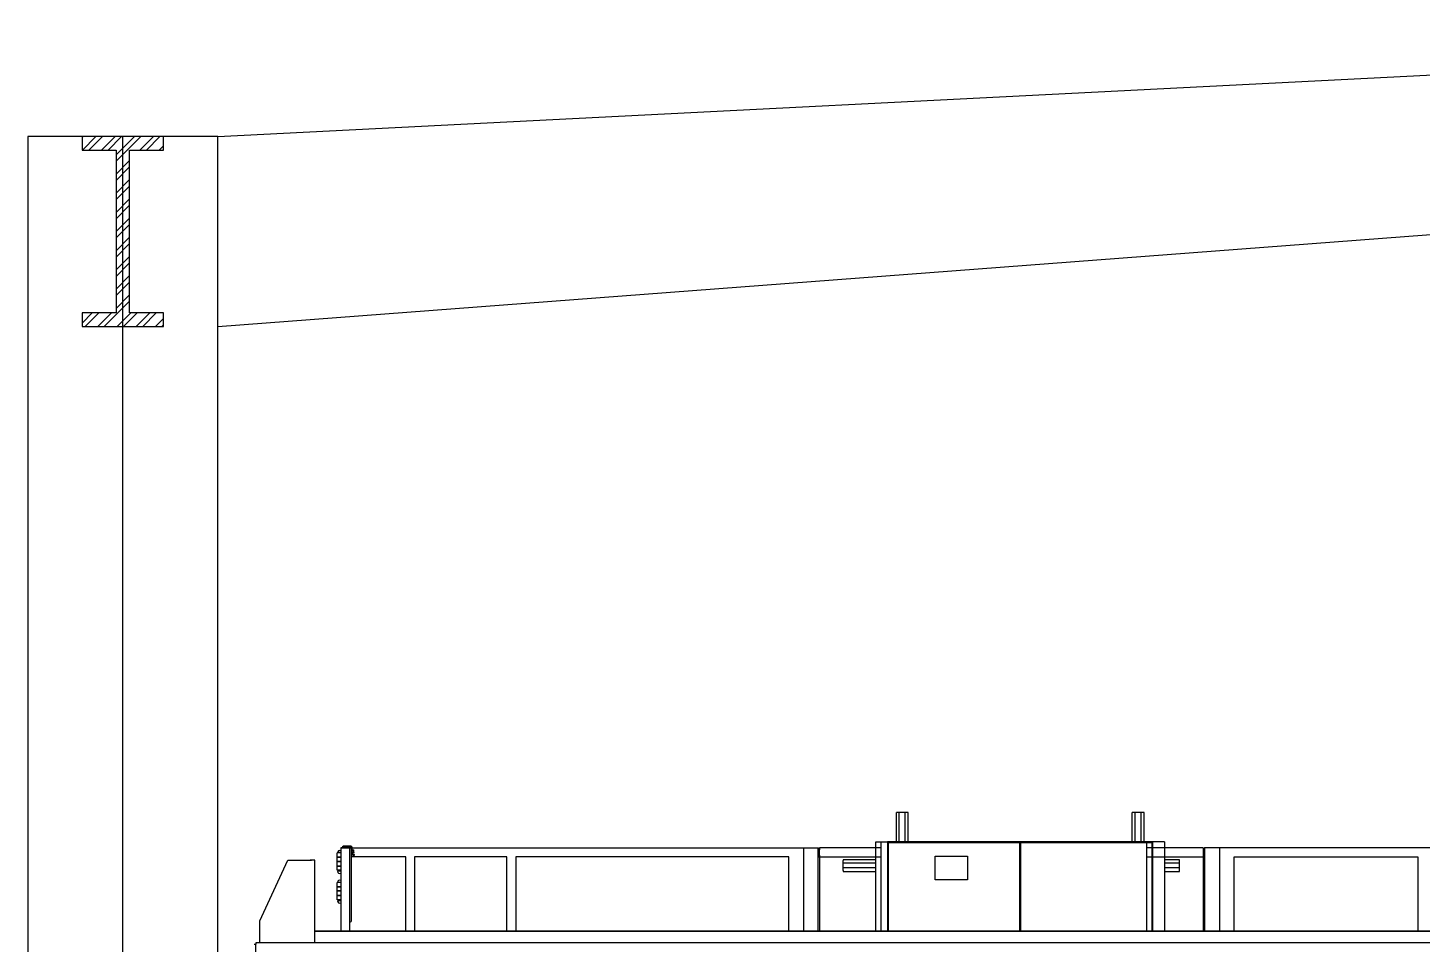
# Model space of a CAD drawing. Extents: x -1201378 to 2367219, y -619313 to 244905.
# Drawn here: x 1554286 to 1559424, y -76125 to -72751 of the extents above; entities that cross this region are included whole.
import ezdxf

# ---------------------------------------------------------------- set-up
doc = ezdxf.new("R2010")
doc.units = 0
doc.header["$LTSCALE"] = 1000
doc.linetypes.add('DOTE', pattern=[2.42, 2, -0.2, 0.02, -0.2])
for name, color, linetype in [('A-AXIS-DOTE', 14, 'DOTE'), ('A-LIN-V', 9, 'CONTINUOUS'), ('COLUMN', 9, 'CONTINUOUS'), ('S-SB', 21, 'CONTINUOUS'), ('建-墙-填充', 8, 'CONTINUOUS'), ('建-柱-钢', 9, 'CONTINUOUS')]:
    doc.layers.add(name, color=color, linetype=linetype)

# ---------------------------------------------------------------- blocks, each defined once
blk = doc.blocks.new('G$CBF9D2CED')
at = {"layer": '建-墙-填充'}
h = blk.add_hatch(dxfattribs=at)
h.set_pattern_fill('金属', color=256, scale=20, style=0)
h.set_pattern_definition([(45, (0, 0), (-35.3553, 35.3553), []), (45, (23.57, 0), (-35.3553, 35.3553), [])])
h.paths.add_polyline_path([(-150, 0), (-150, -50), (-25, -50), (-25, -650), (-150, -650), (-150, -700), (150, -700), (150, -650), (25, -650), (25, -50), (150, -50), (150, 0)])
at = {"layer": '建-柱-钢'}
for p, q in [((-150, 0), (-150, -50)), ((150, 0), (-150, 0)), ((150, -50), (150, 0)), ((-150, -50), (-25, -50)), ((-25, -50), (-25, -650)), ((25, -650), (25, -50)), ((25, -50), (150, -50)), ((-25, -650), (-150, -650)), ((-150, -650), (-150, -700)), ((150, -650), (25, -650)), ((150, -700), (150, -650)), ((-150, -700), (150, -700))]:
    blk.add_line(p, q, dxfattribs=at)
blk = doc.blocks.new('20T')
at = {"layer": 'A-LIN-V', "color": 1}
for p, q in [((1594566.4, -75640.3), (1594555.6, -75640.3)), ((1594555.6, -75749), (1594555.6, -75640.3)), ((1594566.4, -75640.3), (1594555.6, -75640.3)), ((1594555.6, -75749), (1594555.6, -75640.3)), ((1594588.2, -75640.3), (1594566.4, -75640.3)), ((1594566.4, -75749), (1594566.4, -75640.3)), ((1594588.2, -75640.3), (1594566.4, -75640.3)), ((1594566.4, -75749), (1594566.4, -75640.3)), ((1594588.2, -75749), (1594588.2, -75640.3)), ((1594599.1, -75640.3), (1594588.2, -75640.3)), ((1594588.2, -75749), (1594588.2, -75640.3)), ((1594599.1, -75640.3), (1594588.2, -75640.3)), ((1594599.1, -75749), (1594599.1, -75640.3)), ((1594599.1, -75749), (1594599.1, -75640.3)), ((1595436, -75640.3), (1595425.2, -75640.3)), ((1595425.2, -75749), (1595425.2, -75640.3)), ((1595436, -75640.3), (1595425.2, -75640.3)), ((1595425.2, -75749), (1595425.2, -75640.3)), ((1595457.8, -75640.3), (1595436, -75640.3)), ((1595436, -75749), (1595436, -75640.3)), ((1595457.8, -75640.3), (1595436, -75640.3)), ((1595436, -75749), (1595436, -75640.3)), ((1595457.8, -75749), (1595457.8, -75640.3)), ((1595468.7, -75640.3), (1595457.8, -75640.3)), ((1595457.8, -75749), (1595457.8, -75640.3)), ((1595468.7, -75640.3), (1595457.8, -75640.3)), ((1595468.7, -75749), (1595468.7, -75640.3)), ((1595468.7, -75749), (1595468.7, -75640.3)), ((1592501.5, -75781), (1592501.5, -75780.1)), ((1592501.5, -75780.1), (1592508.8, -75780.1)), ((1592508.8, -75770.7), (1592508.8, -75770.8)), ((1592508.8, -75770.7), (1592512.9, -75770.7)), ((1592508.8, -75770.8), (1592508.8, -76077.3)), ((1592541.4, -75770.8), (1592508.8, -75770.8)), ((1592512.9, -75770.3), (1592512.9, -75770.8)), ((1592515.1, -75770.8), (1592515.1, -75770.3)), ((1592515.1, -75770.7), (1592548.2, -75770.7)), ((1592545, -75764.9), (1592518.3, -75764.9)), ((1592518.3, -75767), (1592545, -75767)), ((1592544.6, -75770.8), (1592518.5, -75770.8)), ((1592541.4, -76077.3), (1592541.4, -75770.8)), ((1592547.9, -76039.3), (1592547.9, -75774.1)), ((1592547.9, -75780.1), (1592548.2, -75780.1)), ((1592548.2, -75770.3), (1592548.2, -75792)), ((1592550.4, -75792), (1592550.4, -75770.3)), ((1592550.4, -75770.7), (1594213.2, -75770.7)), ((1592550.4, -75777.9), (1592555.8, -75777.9)), ((1592550.4, -75781.8), (1592555.8, -75781.8)), ((1592555.8, -75781.8), (1592555.8, -75777.9)), ((1592555.8, -75787.9), (1592555.8, -75781.8)), ((1594213.2, -75770.7), (1594213.2, -76077.3)), ((1594213.2, -75770.7), (1594267.5, -75770.7)), ((1594267.5, -76077.3), (1594267.5, -75770.7)), ((1594269.2, -75778.4), (1594269.2, -75797.9)), ((1594498.7, -75770.7), (1594273, -75770.7)), ((1594273, -75770.7), (1594273, -75778.4)), ((1594273, -75797.9), (1594273, -75778.4)), ((1594480.6, -75749), (1594523, -75749)), ((1594480.6, -76077.3), (1594480.6, -75749)), ((1594498.7, -75749), (1595477, -75749)), ((1594498.7, -75749), (1594498.7, -76077.3)), ((1595501.3, -75749), (1594523, -75749)), ((1594523, -75749), (1594523, -76077.3)), ((1594525.7, -75751.7), (1594525.7, -76077.3)), ((1595011, -75751.7), (1594525.7, -75751.7)), ((1595011, -76077.3), (1595011, -75751.7)), ((1595013.2, -75751.7), (1595013.2, -76077.3)), ((1595498.5, -75751.7), (1595013.2, -75751.7)), ((1595477, -75749), (1595477, -76077.3)), ((1595686.3, -75770.7), (1595477, -75770.7)), ((1595498.5, -76077.3), (1595498.5, -75751.7)), ((1595543.6, -75749), (1595501.3, -75749)), ((1595501.3, -76077.3), (1595501.3, -75749)), ((1595543.6, -75749), (1595543.6, -76077.3)), ((1595686.3, -75770.7), (1595686.3, -75778.4)), ((1595686.3, -75778.4), (1595686.3, -75797.9)), ((1595690.1, -75797.9), (1595690.1, -75778.4)), ((1595691.7, -75770.7), (1595691.7, -76077.3)), ((1595746.1, -75770.7), (1595691.7, -75770.7)), ((1604164.2, -75770.7), (1595746.1, -75770.7)), ((1595746.1, -75770.7), (1595746.1, -76077.3)), ((1592210.3, -76039.2), (1592313.5, -75816.4)), ((1592313.5, -75816.4), (1592395.1, -75816.4)), ((1592382.7, -75816.4), (1592400.1, -75816.4)), ((1592412.4, -75816.4), (1592395.1, -75816.4)), ((1592412.4, -76120.8), (1592412.4, -75816.4)), ((1592508.8, -75789.2), (1592494.6, -75789.2)), ((1592494.6, -75805), (1592494.6, -75789.2)), ((1592508.8, -75805), (1592494.6, -75805)), ((1592494.6, -75820.7), (1592494.6, -75805)), ((1592494.6, -75805), (1592508.8, -75805)), ((1592508.8, -75820.7), (1592494.6, -75820.7)), ((1592508.8, -75821.8), (1592494.6, -75821.8)), ((1592494.6, -75837.6), (1592494.6, -75821.8)), ((1592500.1, -75821.8), (1592500.1, -75820.7)), ((1592548.2, -75786.6), (1592547.9, -75786.6)), ((1592747.9, -75803.4), (1592547.9, -75803.4)), ((1592550.4, -75787.9), (1592555.8, -75787.9)), ((1592555.8, -75788.8), (1592550.4, -75788.8)), ((1592559.1, -75795.3), (1592553.6, -75795.3)), ((1592553.6, -75797.5), (1592559.1, -75797.5)), ((1592555.8, -75787.9), (1592555.8, -75788.8)), ((1592559.1, -75797.5), (1592559.1, -75795.3)), ((1592747.9, -76077.3), (1592747.9, -75803.4)), ((1593120.7, -75803.4), (1592780.5, -75803.4)), ((1592780.5, -75803.4), (1592780.5, -76077.3)), ((1593120.7, -76077.3), (1593120.7, -75803.4)), ((1594158.8, -75803.4), (1593153.3, -75803.4)), ((1593153.3, -75803.4), (1593153.3, -76077.3)), ((1594158.8, -76077.3), (1594158.8, -75803.4)), ((1594273, -75797.9), (1594273, -75805.5)), ((1594273, -75805.5), (1594273, -76077.3)), ((1594498.7, -75805.5), (1594273, -75805.5)), ((1594359.9, -75814.3), (1594359.9, -75817.5)), ((1594480.6, -75814.3), (1594359.9, -75814.3)), ((1594359.9, -75827.3), (1594359.9, -75817.5)), ((1594359.9, -75844.7), (1594359.9, -75827.3)), ((1594480.6, -75827.3), (1594359.9, -75827.3)), ((1594698.6, -75801.7), (1594818.2, -75801.7)), ((1594698.6, -75888.7), (1594698.6, -75801.7)), ((1594818.2, -75801.7), (1594818.2, -75888.7)), ((1595686.3, -75805.5), (1595477, -75805.5)), ((1595599.3, -75814.3), (1595543.6, -75814.3)), ((1595599.3, -75827.3), (1595543.6, -75827.3)), ((1595599.3, -75817.5), (1595599.3, -75814.3)), ((1595599.3, -75827.3), (1595599.3, -75817.5)), ((1595599.3, -75844.7), (1595599.3, -75827.3)), ((1595686.3, -75797.9), (1595686.3, -75805.5)), ((1595686.3, -75805.5), (1595686.3, -76077.3)), ((1595800.4, -76077.3), (1595800.4, -75803.4)), ((1595800.4, -75803.4), (1596476.8, -75803.4)), ((1596476.8, -75803.4), (1596476.8, -76077.3)), ((1592494.6, -75837.6), (1592508.8, -75837.6)), ((1592494.6, -75853.3), (1592494.6, -75837.6)), ((1592508.8, -75837.6), (1592494.6, -75837.6)), ((1592508.8, -75853.3), (1592494.6, -75853.3)), ((1592508.8, -75856.6), (1592495.7, -75856.6)), ((1592500.1, -75856.6), (1592500.1, -75853.3)), ((1594480.6, -75844.7), (1594359.9, -75844.7)), ((1594359.9, -75854.4), (1594359.9, -75844.7)), ((1594359.9, -75854.4), (1594359.9, -75857.7)), ((1594359.9, -75857.7), (1594480.6, -75857.7)), ((1595599.3, -75844.7), (1595543.6, -75844.7)), ((1595543.6, -75857.7), (1595599.3, -75857.7)), ((1595599.3, -75854.4), (1595599.3, -75844.7)), ((1595599.3, -75857.7), (1595599.3, -75854.4)), ((1592508.8, -75897.9), (1592494.6, -75897.9)), ((1592494.6, -75913.7), (1592494.6, -75897.9)), ((1592494.6, -75913.7), (1592508.8, -75913.7)), ((1592508.8, -75913.7), (1592494.6, -75913.7)), ((1592494.6, -75929.4), (1592494.6, -75913.7)), ((1592508.8, -75929.4), (1592494.6, -75929.4)), ((1592508.8, -75930.5), (1592494.6, -75930.5)), ((1592494.6, -75946.3), (1592494.6, -75930.5)), ((1592500.1, -75930.5), (1592500.1, -75929.4)), ((1594818.2, -75888.7), (1594698.6, -75888.7)), ((1592508.8, -75946.3), (1592494.6, -75946.3)), ((1592494.6, -75946.3), (1592508.8, -75946.3)), ((1592494.6, -75962), (1592494.6, -75946.3)), ((1592508.8, -75962), (1592494.6, -75962)), ((1592508.8, -75965.3), (1592495.7, -75965.3)), ((1592500.1, -75965.3), (1592500.1, -75962)), ((1592210.3, -76120.8), (1592210.3, -76039.2)), ((1592412.4, -76077.3), (1606049.7, -76077.3)), ((1598690.1, -76077.3), (1592412.4, -76077.3)), ((1592541.4, -76042.5), (1592544.6, -76042.5)), ((1592188.5, -76125.1), (1592195, -76125.1)), ((1598690.1, -76120.8), (1592195, -76120.8)), ((1592195, -76120.8), (1592195, -76125.1)), ((1592195, -76640.8), (1592195, -76125.1))]:
    blk.add_line(p, q, dxfattribs=at)
for centre, radius, start, end in [((1592504.4, -75789.2), 8.7, 60.002, 180), ((1592518.3, -75770.3), 5.43, 90, 180), ((1592518.3, -75770.3), 3.26, 90, 180), ((1592518.5, -75774.1), 3.26, 90, 90.5496), ((1592544.6, -75774.1), 3.26, 0, 90), ((1592545, -75770.3), 5.43, 360, 90), ((1592545, -75770.3), 3.26, 360, 90), ((1594265.3, -75778.4), 7.61, 0, 73.3985), ((1594265.3, -75778.4), 3.8, 0, 55.1501), ((1595693.9, -75778.4), 7.61, 106.6016, 180), ((1595693.9, -75778.4), 3.8, 124.8499, 180), ((1592553.6, -75792), 5.43, 180, 270), ((1592553.6, -75792), 3.26, 180, 270), ((1594265.3, -75797.9), 3.8, 304.8499, 0), ((1594265.3, -75797.9), 7.61, 286.6016, 0), ((1595693.9, -75797.9), 7.61, 180, 253.3985), ((1595693.9, -75797.9), 3.8, 180, 235.1501), ((1592504.4, -75856.6), 8.7, 180, 299.998), ((1592504.4, -75897.9), 8.7, 60.0019, 180), ((1592504.4, -75965.3), 8.7, 180, 299.9981), ((1592544.6, -76039.3), 3.26, 270, 0)]:
    blk.add_arc(centre, radius, start, end, dxfattribs=at)

msp = doc.modelspace()

# ---------------------------------------------------------------- linework, layer by layer
at = {"layer": 'A-AXIS-DOTE', "ltscale": 2}
msp.add_line((1554635.7, -90896.4), (1554635.7, -73150.6), dxfattribs=at)
at = {"layer": 'A-LIN-V', "color": 4}
for p, q in [((1554985.7, -73150.6), (1562885.7, -72750.6)), ((1554985.7, -73850.6), (1562885.7, -73250.6))]:
    msp.add_line(p, q, dxfattribs=at)
at = {"layer": 'COLUMN'}
msp.add_lwpolyline([(1554285.7, -73150.6), (1554285.7, -88050.6), (1554985.7, -88050.6), (1554985.7, -73150.6)], close=True, dxfattribs=at)

# ---------------------------------------------------------------- block references
at = {"layer": 'A-LIN-V'}
msp.add_blockref('G$CBF9D2CED', (1554635.7, -73150.6), dxfattribs=at)
at = {"layer": 'S-SB'}
msp.add_blockref('20T', (-37069.5, 0), dxfattribs=at)

doc.saveas('drawing.dxf')
